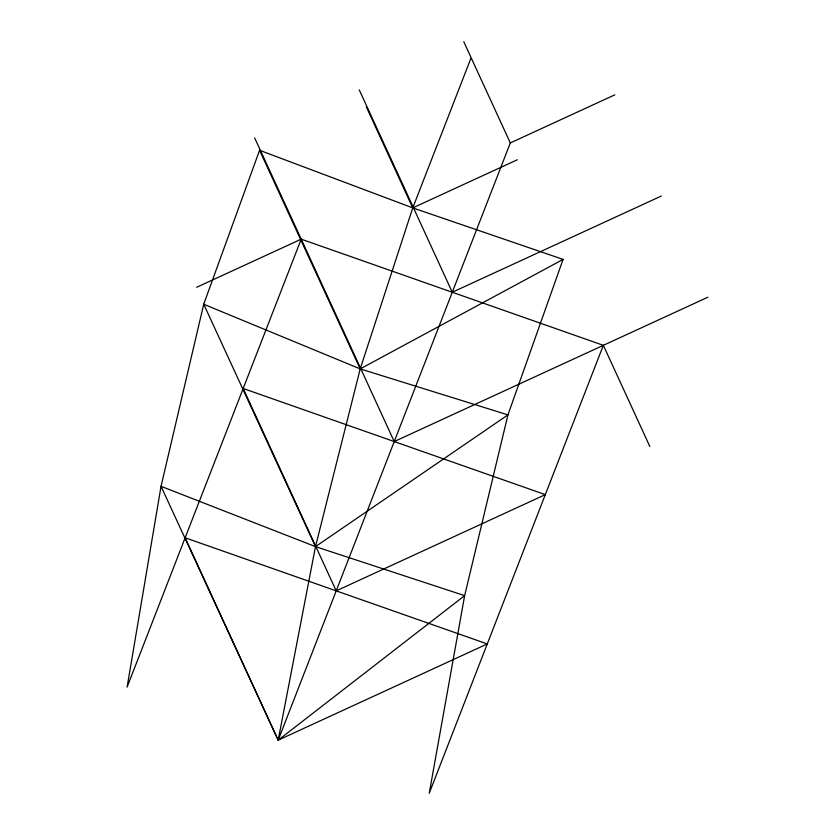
<?xml version="1.0" encoding="UTF-8"?>
<svg xmlns="http://www.w3.org/2000/svg" width="835" height="835" viewBox="0 0 835 835"><rect width="100%" height="100%" fill="white"/><g stroke="black" fill="none" stroke-linecap="round" stroke-linejoin="round"><path stroke-width="1.25" d="M301.216 239.175L127.118 687.09L161.04 486.314L203.719 304.232L259.57 150.279L412.761 207.894L563.082 259.393L507.941 414.88L464.646 595.637L429.242 793.25L603.34 345.325L301.216 239.175L196.663 287.282M470.794 58.586L412.761 207.894L360.209 368.903L315.484 546.622L278.18 740.175L487.275 643.942L185.151 537.782L278.18 740.175L464.646 595.637L315.484 546.622L161.04 486.314L278.18 740.175L510.31 142.942L614.852 94.825M563.082 259.393L360.209 368.903L203.719 304.232L315.484 546.622L507.941 414.88L360.209 368.903L259.57 150.279M517.303 159.777L412.761 207.894L366.241 106.703M661.372 196.016L452.278 292.25L359.248 89.867M707.882 297.218L394.245 441.558L254.696 137.984M463.79 41.75L510.31 142.942M603.34 345.325L649.849 446.516M545.307 494.633L336.213 590.867L243.183 388.484L545.307 494.633"/></g></svg>
